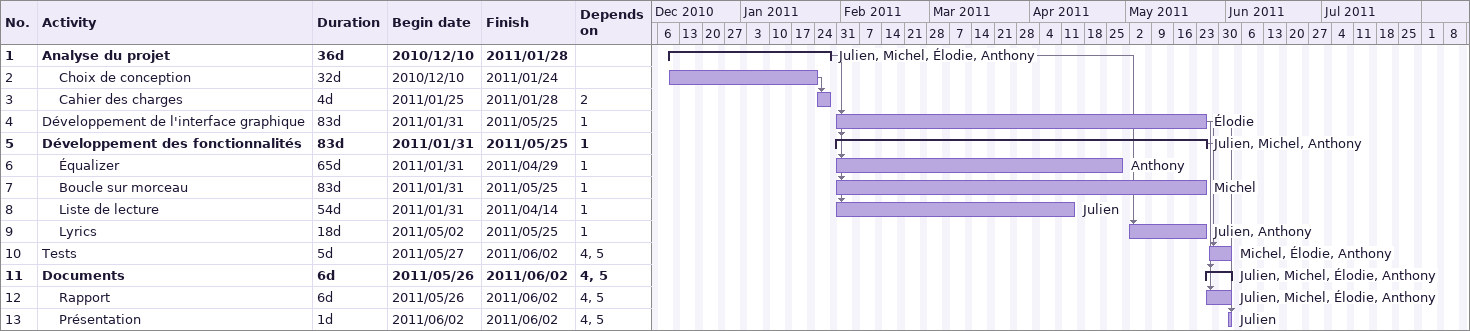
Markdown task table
| ID | Level | Task | Duration | Start | Finish | Predecessors | Resources |
|---|---|---|---|---|---|---|---|
| 1 | 1 | **Analyse du projet** | 36d | 2010-12-10 | 2011-01-28 |  | Julien, Michel, Élodie, Anthony |
| 2 | 2 | Choix de conception | 32d | 2010-12-10 | 2011-01-24 |  |  |
| 3 | 2 | Cahier des charges | 4d | 2011-01-25 | 2011-01-28 | 2 |  |
| 4 | 1 | Développement de l'interface graphique | 83d | 2011-01-31 | 2011-05-25 | 1 | Élodie |
| 5 | 1 | **Développement des fonctionnalités** | 83d | 2011-01-31 | 2011-05-25 | 1 | Julien, Michel, Anthony |
| 6 | 2 | Équalizer | 65d | 2011-01-31 | 2011-04-29 | 1 | Anthony |
| 7 | 2 | Boucle sur morceau | 83d | 2011-01-31 | 2011-05-25 | 1 | Michel |
| 8 | 2 | Liste de lecture | 54d | 2011-01-31 | 2011-04-14 | 1 | Julien |
| 9 | 2 | Lyrics | 18d | 2011-05-02 | 2011-05-25 | 1 | Julien, Anthony |
| 10 | 1 | Tests | 5d | 2011-05-27 | 2011-06-02 | 4, 5 | Michel, Élodie, Anthony |
| 11 | 1 | **Documents** | 6d | 2011-05-26 | 2011-06-02 | 4, 5 | Julien, Michel, Élodie, Anthony |
| 12 | 2 | Rapport | 6d | 2011-05-26 | 2011-06-02 | 4, 5 | Julien, Michel, Élodie, Anthony |
| 13 | 2 | Présentation | 1d | 2011-06-02 | 2011-06-02 | 4, 5 | Julien |
